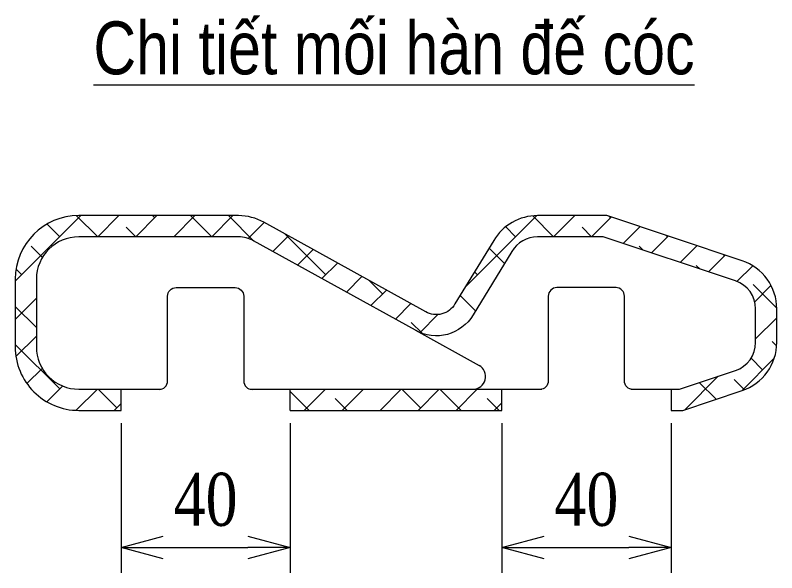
# Model space of a CAD drawing. Header units: millimetres. Extents: x -19541 to 104079, y -3200 to 10399.
# Drawn here: x -5479.5 to -5299.5, y 5443.5 to 5575.2 of the extents above; entities that cross this region are included whole.
import ezdxf

# ---------------------------------------------------------------- set-up
doc = ezdxf.new("R2010")
doc.units = ezdxf.units.MM
doc.layers.add('KTHUOC', color=2, linetype='Continuous')
doc.styles.add('Thuong', font='vntime.shx', dxfattribs={"width": 0.8})
doc.dimstyles.new('LAYOUT', dxfattribs={"dimscale": 0, "dimtxt": 2.5, "dimasz": 2, "dimexe": 1.2, "dimexo": 0.6, "dimgap": 1, "dimtad": 1, "dimtoh": 1, "dimdec": 0, "dimzin": 12, "dimdsep": 46, "dimtxsty": 'Thuong', "dimblk": 'OPEN30', "dimcen": 0, "dimclrd": 256, "dimclre": 256, "dimadec": 1, "dimazin": 3, "dimtfac": 1, "dimtdec": 0, "dimtmove": 0, "dimatfit": 3, "dimldrblk": 'OPEN30', "dimfxl": 1, "dimtzin": 0, "dimarcsym": 2})

# ---------------------------------------------------------------- blocks, each defined once
blk = doc.blocks.new('_Open30')
at = {"color": 0, "linetype": 'ByBlock', "lineweight": -2}
for p, q in [((-1, 0.268), (0, 0)), ((0, 0), (-1, -0.268)), ((0, 0), (-1, 0))]:
    blk.add_line(p, q, dxfattribs=at)
blk = doc.blocks.new('*D378')
at = {"lineweight": -2, "transparency": 16777216}
for p, q in [((-5454.48, 5478.87), (-5454.48, 5443.5)), ((-5414.48, 5478.87), (-5414.48, 5443.5)), ((-5444.48, 5449.5), (-5424.48, 5449.5))]:
    blk.add_line(p, q, dxfattribs=at)
at = {"layer": 'Defpoints', "color": 0, "transparency": 16777216}
for p in [(-5454.48, 5481.87), (-5414.48, 5481.87), (-5414.48, 5449.5)]:
    blk.add_point(p, dxfattribs=at)
at = {"lineweight": -2, "transparency": 16777216, "xscale": 10, "yscale": 10, "zscale": 10, "rotation": 180}
blk.add_blockref('_Open30', (-5454.48, 5449.5), dxfattribs=at)
at = {"lineweight": -2, "transparency": 16777216, "xscale": 10, "yscale": 10, "zscale": 10}
blk.add_blockref('_Open30', (-5414.48, 5449.5), dxfattribs=at)
at = {"color": 0, "transparency": 16777216, "insert": (-5434.48, 5460.75), "char_height": 12.5, "attachment_point": 5, "style": 'Thuong'}
blk.add_mtext('40', dxfattribs=at)
blk = doc.blocks.new('*D379')
at = {"lineweight": -2, "transparency": 16777216}
for p, q in [((-5364.48, 5478.87), (-5364.48, 5443.5)), ((-5324.48, 5478.87), (-5324.48, 5443.5)), ((-5354.48, 5449.5), (-5334.48, 5449.5))]:
    blk.add_line(p, q, dxfattribs=at)
at = {"layer": 'Defpoints', "color": 0, "transparency": 16777216}
for p in [(-5364.48, 5481.87), (-5324.48, 5481.87), (-5324.48, 5449.5)]:
    blk.add_point(p, dxfattribs=at)
at = {"lineweight": -2, "transparency": 16777216, "xscale": 10, "yscale": 10, "zscale": 10, "rotation": 180}
blk.add_blockref('_Open30', (-5364.48, 5449.5), dxfattribs=at)
at = {"lineweight": -2, "transparency": 16777216, "xscale": 10, "yscale": 10, "zscale": 10}
blk.add_blockref('_Open30', (-5324.48, 5449.5), dxfattribs=at)
at = {"color": 0, "transparency": 16777216, "insert": (-5344.48, 5460.75), "char_height": 12.5, "attachment_point": 5, "style": 'Thuong'}
blk.add_mtext('40', dxfattribs=at)

msp = doc.modelspace()

# ---------------------------------------------------------------- hatches: boundary and pattern name
h = msp.add_hatch()
h.set_pattern_fill('ANSI38', color=256, scale=2)
h.paths.add_polyline_path([(-5464.484, 5527.866, 0.4142135), (-5479.484, 5512.866), (-5479.484, 5496.866, 0.4142136), (-5464.484, 5481.866), (-5454.484, 5481.866), (-5454.484, 5486.866), (-5464.484, 5486.866, -0.4142136), (-5474.484, 5496.866), (-5474.484, 5512.866, -0.4142135), (-5464.484, 5522.866), (-5426.675, 5522.866, -0.1223932), (-5423.398, 5522.052), (-5384.903, 5500.809), (-5384.606, 5500.645, 0.4027508), (-5371.278, 5504.452), (-5362.09, 5519.386, -0.2670904), (-5356.039, 5522.866), (-5340.484, 5522.866), (-5309.27, 5512.462, -0.3228227), (-5304.484, 5505.821), (-5304.484, 5497.912, -0.3228227), (-5309.27, 5491.271), (-5322.484, 5486.866), (-5324.484, 5486.866), (-5324.484, 5481.866), (-5321.673, 5481.866), (-5307.689, 5486.528, 0.3228227), (-5299.484, 5497.912), (-5299.484, 5505.821, 0.3228227), (-5307.689, 5517.205), (-5339.673, 5527.866), (-5356.039, 5527.866, 0.2655255), (-5366.377, 5521.96), (-5375.574, 5507.011, -0.4035651), (-5382.231, 5505.045), (-5421.015, 5526.448, 0.1234189), (-5426.675, 5527.866)])
h = msp.add_hatch()
h.set_pattern_fill('ANSI38', color=256, scale=2)
h.paths.add_polyline_path([(-5364.484, 5481.866), (-5364.484, 5486.866), (-5414.484, 5486.866), (-5414.484, 5481.866)])

# ---------------------------------------------------------------- linework, layer by layer
at = {"layer": 'KTHUOC', "color": 3}
msp.add_line((-5384.903, 5500.809), (-5369.84, 5492.493), dxfattribs=at)
at = {"layer": 'KTHUOC', "color": 0}
for p, q in [((-5414.484, 5481.866), (-5414.484, 5486.866)), ((-5364.484, 5481.866), (-5364.484, 5486.866))]:
    msp.add_line(p, q, dxfattribs=at)
msp.add_lwpolyline([(-5324.484, 5486.866), (-5324.484, 5481.866), (-5321.673, 5481.866), (-5307.689, 5486.528, 0.3228227), (-5299.484, 5497.912), (-5299.484, 5505.821, 0.3228227), (-5307.689, 5517.205), (-5339.673, 5527.866), (-5356.039, 5527.866, 0.2655255), (-5366.377, 5521.96), (-5375.574, 5507.011, -0.4177034), (-5382.443, 5505.162), (-5420.74, 5526.296, 0.1300576), (-5426.675, 5527.866), (-5464.484, 5527.866, 0.4142135), (-5479.484, 5512.866), (-5479.484, 5496.866, 0.4142136), (-5464.484, 5481.866), (-5454.484, 5481.866), (-5454.484, 5486.866)], format="xyb", dxfattribs=at)
at = {"layer": 'KTHUOC', "color": 3}
for points in [[(-5333.966, 5486.866), (-5322.484, 5486.866), (-5309.27, 5491.271, 0.3228227), (-5304.484, 5497.912), (-5304.484, 5505.821, 0.3228227), (-5309.27, 5512.462), (-5340.484, 5522.866), (-5356.039, 5522.866, 0.2670904), (-5362.09, 5519.386), (-5371.278, 5504.452, -0.4126222), (-5384.903, 5500.809), (-5423.188, 5521.936, 0.1310853), (-5426.675, 5522.866), (-5464.484, 5522.866, 0.4142135), (-5474.484, 5512.866), (-5474.484, 5496.866, 0.4142136), (-5464.484, 5486.866), (-5445.003, 5486.866)], [(-5445.484, 5486.808, 0.4142136), (-5443.484, 5488.808), (-5443.484, 5508.866, -0.4142136), (-5441.484, 5510.866), (-5427.484, 5510.866, -0.4142136), (-5425.484, 5508.866), (-5425.484, 5488.808, 0.4142136), (-5423.484, 5486.808)], [(-5333.484, 5486.808, -0.4142136), (-5335.484, 5488.808), (-5335.484, 5508.866, 0.4142136), (-5337.484, 5510.866), (-5351.484, 5510.866, 0.4142136), (-5353.484, 5508.866), (-5353.484, 5488.808, -0.4142136), (-5355.484, 5486.808)]]:
    msp.add_lwpolyline(points, format="xyb", dxfattribs=at)
msp.add_lwpolyline([(-5423.966, 5486.866), (-5355.003, 5486.866)], dxfattribs=at)
at = {"layer": 'KTHUOC', "color": 0}
msp.add_lwpolyline([(-5414.484, 5481.866), (-5364.484, 5481.866)], dxfattribs=at)
at = {"layer": 'KTHUOC', "color": 3}
msp.add_arc((-5371.29, 5489.866), 3, 270, 61.10258, dxfattribs=at)

# ---------------------------------------------------------------- texts
at = {"insert": (-5461, 5573.75), "char_height": 12.5, "attachment_point": 1, "style": 'Thuong'}
msp.add_mtext('{\\fArial|b0|i0|c0|p34;\\LChi tiết mối hàn đế cóc}', dxfattribs=at)

# ---------------------------------------------------------------- dimensions: what is measured, and where the dimension line sits
for base, p1, p2, picture, middle in [((-5414.484, 5449.5), (-5454.484, 5481.866), (-5414.484, 5481.866), '*D378', (-5434.484, 5460.75)), ((-5324.484, 5449.5), (-5364.484, 5481.866), (-5324.484, 5481.866), '*D379', (-5344.484, 5460.75))]:
    dim = msp.add_linear_dim(base=base, p1=p1, p2=p2, dimstyle='LAYOUT')
    dim.commit()
    dim.dimension.update_dxf_attribs({"geometry": picture, "text_midpoint": middle})

doc.saveas('drawing.dxf')
